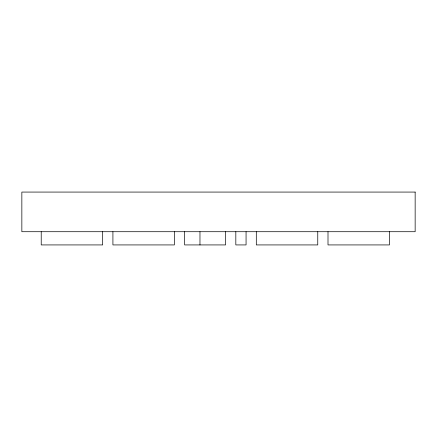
<?xml version="1.0" encoding="UTF-8"?>
<svg xmlns="http://www.w3.org/2000/svg" width="437" height="437" viewBox="0 0 437 437"><rect width="100%" height="100%" fill="white"/><g stroke="black" fill="none" stroke-linecap="round" stroke-linejoin="round"><path stroke-width="0.66" d="M389.454 231.714L389.454 244.928L328.001 244.928L328.001 231.714M317.759 231.714L317.759 244.928L256.306 244.928L256.306 231.714M246.064 231.714L246.064 244.928L235.822 244.928L235.822 231.714M225.579 231.714L225.579 244.928L184.611 244.928L184.611 231.714M199.971 231.714L199.971 244.928M174.368 231.714L174.368 244.928L112.915 244.928L112.915 231.714M102.673 231.714L102.673 244.928L41.22 244.928L41.22 231.714M415.15 192.072L21.85 192.072L21.85 231.714L415.15 231.714L415.15 192.072"/></g></svg>
